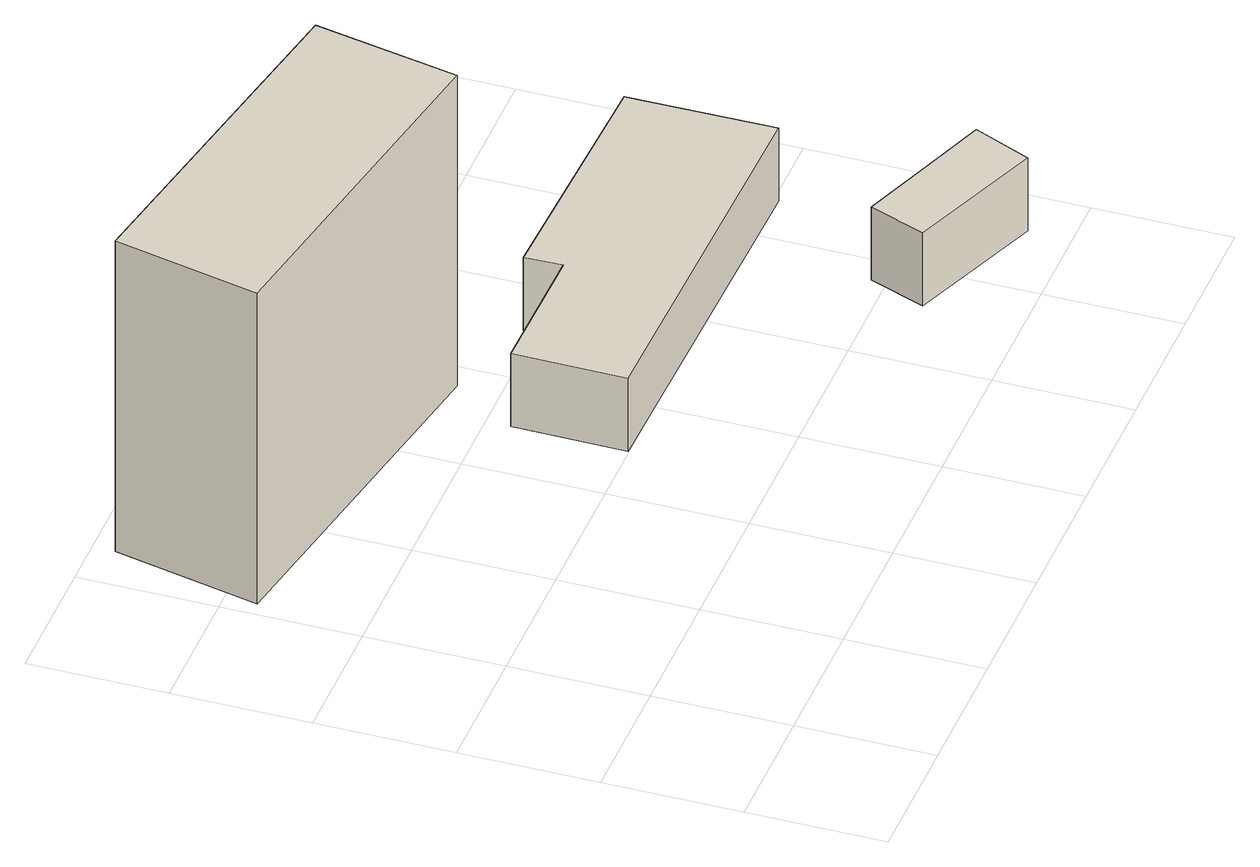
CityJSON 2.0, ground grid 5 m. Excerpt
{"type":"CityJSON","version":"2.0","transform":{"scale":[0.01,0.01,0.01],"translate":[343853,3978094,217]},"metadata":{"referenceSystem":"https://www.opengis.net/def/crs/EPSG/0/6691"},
"CityObjects":{
"building1":{"type":"Building","attributes":{"measuredHeight":14.8},"geometry":[{"type":"Solid","lod":"1","boundaries":[[[[0,1,2,3]],[[2,4,5,3]],[[1,6,4,2]],[[0,7,6,1]],[[3,5,7,0]],[[4,6,7,5]]]]}]},
"building2":{"type":"Building","attributes":{"measuredHeight":3},"geometry":[{"type":"Solid","lod":"1","boundaries":[[[[8,9,10,11,12,13]],[[12,14,15,13]],[[11,16,14,12]],[[10,17,16,11]],[[9,18,17,10]],[[8,19,18,9]],[[13,15,19,8]],[[14,16,17,18,19,15]]]]}]},
"building3":{"type":"Building","attributes":{"measuredHeight":3},"geometry":[{"type":"Solid","lod":"1","boundaries":[[[[20,21,22,23,24]],[[23,25,26,24]],[[22,27,25,23]],[[21,28,27,22]],[[20,29,28,21]],[[24,26,29,20]],[[25,27,28,29,26]]]]}]}
},
"vertices":[
[1511,2183,54],[1402,1652,54],[59,1885,54],[180,2421,54],[59,1885,1330],[180,2421,1330],[1402,1652,1330],[1511,2183,1330],
[2616,1491,121],[2619,954,121],[1162,976,121],[1166,1385,121],[1679,1379,121],[1676,1517,121],[1679,1379,421],[1676,1517,421],[1166,1385,421],[1162,976,421],[2619,954,421],[2616,1491,421],
[2260,313,379],[2499,226,379],[2406,15,379],[1905,207,379],[1985,414,379],[1905,207,679],[1985,414,679],[2406,15,679],[2499,226,679],[2260,313,679]
]}
